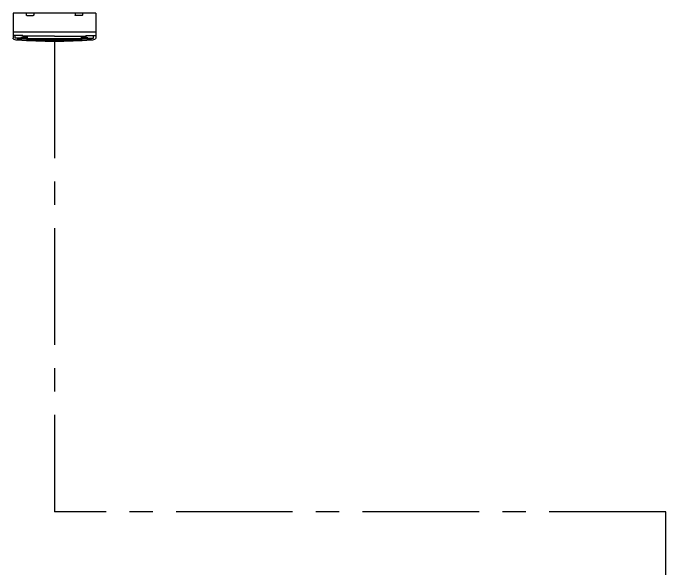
# Model space of a CAD drawing. Header units: millimetres. Extents: x 0 to 504600, y 0 to 118800.
# Drawn here: x 278458 to 280235, y 47737 to 49250 of the extents above; entities that cross this region are included whole.
import ezdxf

# ---------------------------------------------------------------- set-up
doc = ezdxf.new("R2010")
doc.units = ezdxf.units.MM
doc.header["$LTSCALE"] = 200
doc.linetypes.add('CENTER', pattern=[50.8, 31.75, -6.35, 6.35, -6.35])
doc.layers.add('제어선', color=6, linetype='Continuous')
doc.layers.add('통신선', color=150, linetype='Continuous')

# ---------------------------------------------------------------- blocks, each defined once
blk = doc.blocks.new('A$C1CF1200C')
at = {"color": 0}
for p, q in [((0, 270), (0, 0)), ((0, 270), (82.4, 270)), ((62, 270), (62, 0)), ((73.4, 237.9), (73.4, 270)), ((82.1, 263.3), (73.4, 263.3)), ((82.1, 237.9), (82.1, 263.3)), ((73.4, 237.9), (84.7, 237.9)), ((75.4, 135), (75.4, 237.9)), ((77.1, 237.9), (77.1, 228.6)), ((80, 221.8), (80, 244.2)), ((83, 237.9), (83, 228.6)), ((84.7, 237.9), (84.7, 32.1)), ((0, 226.6), (6.7, 226.6)), ((8, 225.2), (8, 214.5)), ((8, 214.5), (8, 203.8)), ((77.1, 228.6), (83, 228.6)), ((0, 202.5), (6.7, 202.5)), ((75.4, 135), (75.4, 32.1)), ((0, 67.5), (6.7, 67.5)), ((8, 55.5), (8, 66.2)), ((0, 43.4), (6.7, 43.4)), ((8, 44.8), (8, 55.5)), ((80, 48.2), (80, 25.8)), ((73.4, 32.1), (73.4, 0)), ((73.4, 32.1), (84.7, 32.1)), ((77.1, 41.4), (83, 41.4)), ((77.1, 32.1), (77.1, 41.4)), ((78.7, 41.4), (82.7, 41.4)), ((82.1, 32.1), (82.1, 6.7)), ((83, 32.1), (83, 41.4)), ((0, 0), (82.4, 0)), ((82.1, 6.7), (73.4, 6.7))]:
    blk.add_line(p, q, dxfattribs=at)
at = {"color": 0, "extrusion": (0, 0, -1)}
for centre, major_axis, start_param, end_param in [((82.4, 267.3), (1.89, 1.89), -0.785398, 0.256761), ((57, 252.5), (-22.7, 22.7), 1.827558, 2.22684), ((-1778.5, 135), (1867.2, 12.5), -0.058343, 0.006703), ((-1778.5, 135), (-1323.2, 1323.2), 2.291149, 2.356194), ((6.7, 225.2), (-0.945, 0.945), 0.785398, 2.356194), ((6.7, 203.8), (0.945, 0.945), 0.785398, 2.356194), ((-1778.5, 135), (-1867.2, 12.3), 3.135024, 3.20007), ((-1778.5, 135), (1323.2, 1323.2), 0.785398, 0.850444), ((6.7, 66.2), (-0.945, 0.945), 0.785398, 2.356194), ((6.7, 44.8), (0.945, 0.945), 0.785398, 2.356194), ((82.4, 2.7), (-1.89, 1.89), 2.884831, 3.926991), ((57, 17.5), (22.7, 22.7), 0.914752, 1.314035)]:
    blk.add_ellipse(centre, major_axis=major_axis, ratio=1, start_param=start_param, end_param=end_param, dxfattribs=at)

msp = doc.modelspace()

# ---------------------------------------------------------------- linework, layer by layer
at = {"layer": '통신선', "color": 150, "linetype": 'CENTER', "ltscale": 0.05}
for p, q in [((278570.4, 49172.7), (278570.4, 47892.7)), ((280235, 47892.7), (278570.4, 47892.7)), ((280235, 46112.1), (280235, 47892.7))]:
    msp.add_line(p, q, dxfattribs=at)

# ---------------------------------------------------------------- block references
at = {"layer": '제어선', "linetype": 'CENTER', "xscale": 0.8333333333333334, "yscale": 0.8333333333333334, "zscale": 0.8333333333333334, "rotation": 270}
msp.add_blockref('A$C1CF1200C', (278457.9, 49250), dxfattribs=at)

doc.saveas('drawing.dxf')
